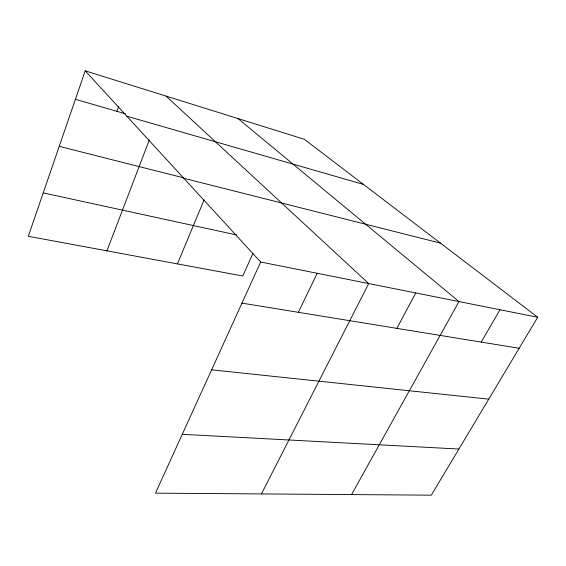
<?xml version="1.0" encoding="UTF-8"?>
<svg xmlns="http://www.w3.org/2000/svg" width="566" height="566" viewBox="0 0 566 566"><rect width="100%" height="100%" fill="white"/><g stroke="black" fill="none" stroke-linecap="round" stroke-linejoin="round"><path stroke-width="0.85" d="M85.204 70.828L260.671 262.016L155.487 493.149L431.32 495.172L537.7 317.264L304.26 139.257L85.204 70.828L28.3 236.284L242.772 275.989L252.889 253.49M116.872 111.318L118.634 106.472M106.924 250.837L149.396 139.724M177.406 263.883L204.1 199.876M298.339 312.312L317.215 273.293M261.428 493.927L368.699 283.559L166.079 96.093M396.858 328.358L415.777 292.947M351.543 494.585L458.984 301.565L238.017 118.563M481.234 342.097L499.941 309.729M182.266 434.306L458.906 449.036M211.606 369.824L488.734 399.15M241.958 303.128L519.156 348.274M260.671 262.016L537.7 317.264M43.221 192.893L236.581 234.954M59.225 146.361L183.391 177.774M183.823 178.283L440.504 243.147M75.412 99.305L125.362 113.78M126.862 116.221L363.499 184.431"/></g></svg>
